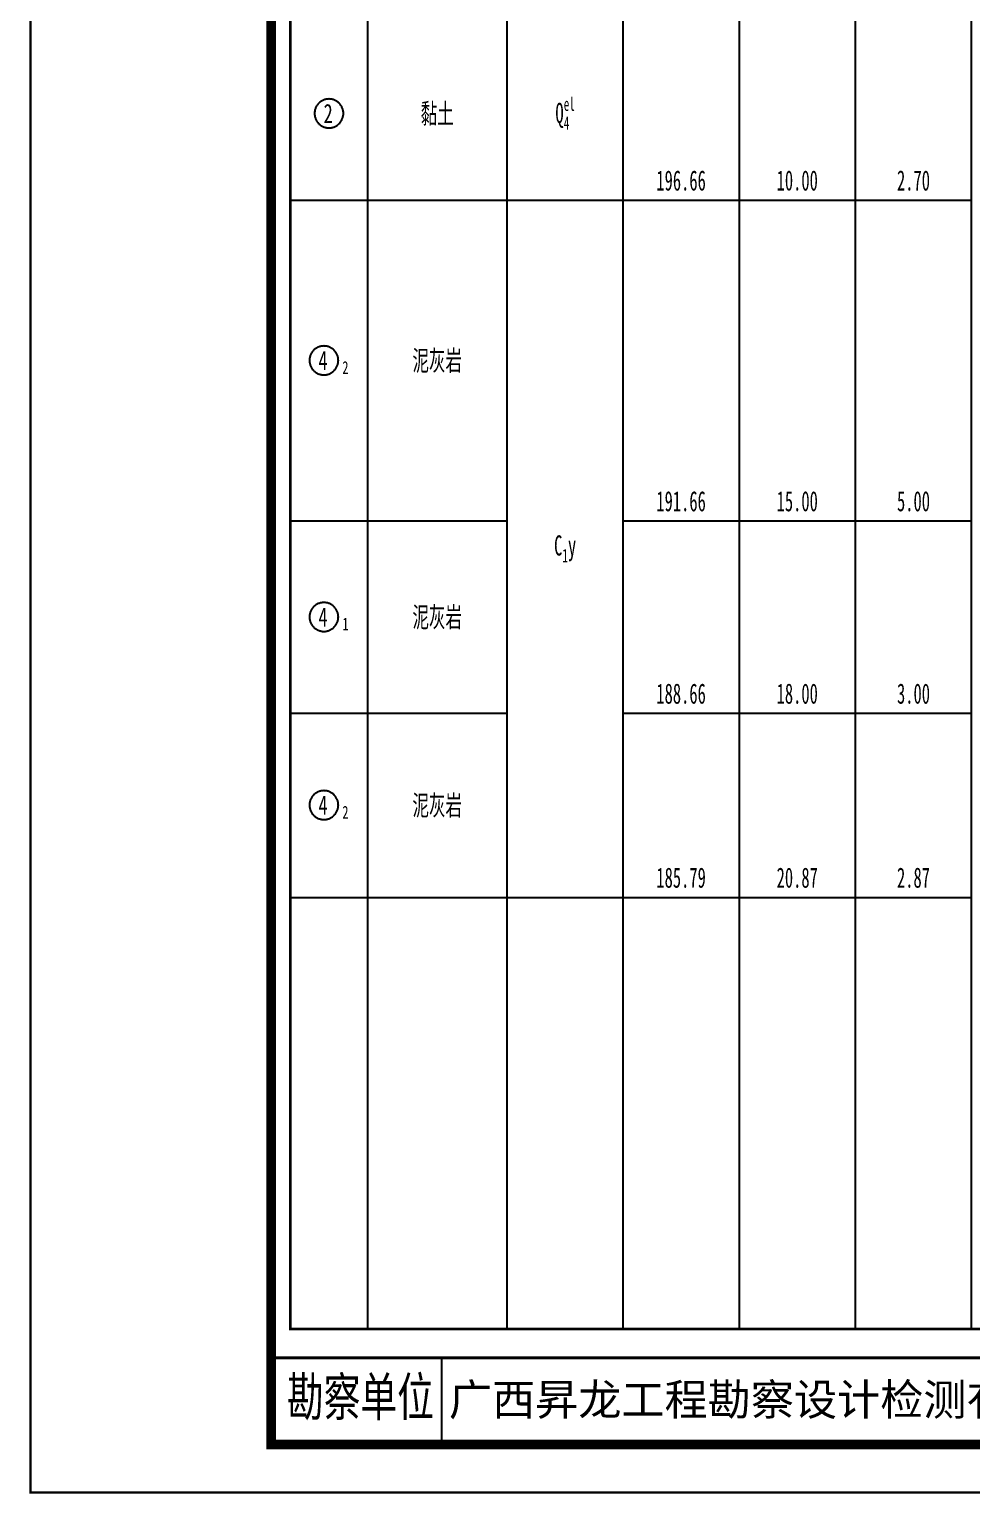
# Model space of a CAD drawing. Header units: millimetres. Extents: x 1264 to 9491, y 619 to 916.
# Drawn here: x 6386.1 to 6484.1, y 618.8 to 771 of the extents above; entities that cross this region are included whole.
import ezdxf
from ezdxf.enums import TextEntityAlignment as Align

# ---------------------------------------------------------------- set-up
doc = ezdxf.new("R2010")
doc.units = ezdxf.units.MM
doc.layers.add('GICAD_POU_TEXTS', color=7, linetype='Continuous')
doc.styles.add('HT', font='simhei.ttf')
doc.styles.add('LZ_FONT', font='simfang_0.ttf', dxfattribs={"width": 0.7, "height": 8})
doc.styles.add('成果图图块', font='simfang_0.ttf', dxfattribs={"height": 2.5})
doc.styles.add('成果图表体', font='simfang_0.ttf', dxfattribs={"width": 0.6, "height": 2.1})

# ---------------------------------------------------------------- blocks, each defined once
blk = doc.blocks.new('ZZT_DCBH_Z.dwg41', base_point=(-0.02, 0))
at = {"color": 7}
blk.add_polyline3d([(-1.52, 0.02, 0), (-1.52, -0.06, 0), (-1.52, -0.13, 0), (-1.51, -0.2, 0), (-1.5, -0.28, 0), (-1.48, -0.35, 0), (-1.46, -0.42, 0), (-1.44, -0.49, 0), (-1.41, -0.56, 0), (-1.38, -0.63, 0), (-1.35, -0.69, 0), (-1.31, -0.76, 0), (-1.27, -0.82, 0), (-1.23, -0.88, 0), (-1.18, -0.94, 0), (-1.14, -0.99, 0), (-1.09, -1.04, 0), (-1.03, -1.1, 0), (-0.98, -1.14, 0), (-0.92, -1.19, 0), (-0.86, -1.23, 0), (-0.8, -1.27, 0), (-0.73, -1.31, 0), (-0.67, -1.34, 0), (-0.6, -1.37, 0), (-0.53, -1.4, 0), (-0.46, -1.42, 0), (-0.39, -1.44, 0), (-0.32, -1.46, 0), (-0.25, -1.47, 0), (-0.17, -1.48, 0), (-0.1, -1.48, 0), (-0.02, -1.48, 0), (0.05, -1.48, 0), (0.12, -1.48, 0), (0.2, -1.47, 0), (0.27, -1.46, 0), (0.34, -1.44, 0), (0.41, -1.42, 0), (0.48, -1.4, 0), (0.55, -1.37, 0), (0.62, -1.34, 0), (0.68, -1.31, 0), (0.75, -1.27, 0), (0.81, -1.23, 0), (0.87, -1.19, 0), (0.93, -1.14, 0), (0.98, -1.1, 0), (1.04, -1.04, 0), (1.09, -0.99, 0), (1.13, -0.94, 0), (1.18, -0.88, 0), (1.22, -0.82, 0), (1.26, -0.76, 0), (1.3, -0.69, 0), (1.33, -0.63, 0), (1.36, -0.56, 0), (1.39, -0.49, 0), (1.41, -0.42, 0), (1.43, -0.35, 0), (1.45, -0.28, 0), (1.46, -0.2, 0), (1.47, -0.13, 0), (1.47, -0.06, 0), (1.48, 0.02, 0), (1.47, 0.09, 0), (1.47, 0.16, 0), (1.46, 0.24, 0), (1.45, 0.31, 0), (1.43, 0.38, 0), (1.41, 0.45, 0), (1.39, 0.52, 0), (1.36, 0.59, 0), (1.33, 0.66, 0), (1.3, 0.72, 0), (1.26, 0.79, 0), (1.22, 0.85, 0), (1.18, 0.91, 0), (1.13, 0.97, 0), (1.09, 1.02, 0), (1.04, 1.08, 0), (0.98, 1.13, 0), (0.93, 1.18, 0), (0.87, 1.22, 0), (0.81, 1.26, 0), (0.75, 1.3, 0), (0.68, 1.34, 0), (0.62, 1.37, 0), (0.55, 1.4, 0), (0.48, 1.43, 0), (0.41, 1.45, 0), (0.34, 1.47, 0), (0.27, 1.49, 0), (0.2, 1.5, 0), (0.12, 1.51, 0), (0.05, 1.51, 0), (-0.02, 1.52, 0), (-0.1, 1.51, 0), (-0.17, 1.51, 0), (-0.25, 1.5, 0), (-0.32, 1.49, 0), (-0.39, 1.47, 0), (-0.46, 1.45, 0), (-0.53, 1.43, 0), (-0.6, 1.4, 0), (-0.67, 1.37, 0), (-0.73, 1.34, 0), (-0.8, 1.3, 0), (-0.86, 1.26, 0), (-0.92, 1.22, 0), (-0.98, 1.18, 0), (-1.03, 1.13, 0), (-1.09, 1.08, 0), (-1.14, 1.02, 0), (-1.18, 0.97, 0), (-1.23, 0.91, 0), (-1.27, 0.85, 0), (-1.31, 0.79, 0), (-1.35, 0.72, 0), (-1.38, 0.66, 0), (-1.41, 0.59, 0), (-1.44, 0.52, 0), (-1.46, 0.45, 0), (-1.48, 0.38, 0), (-1.5, 0.31, 0), (-1.51, 0.24, 0), (-1.52, 0.16, 0), (-1.52, 0.09, 0), (-1.52, 0.02, 0)], dxfattribs=at)
at = {"layer": 'GICAD_POU_TEXTS', "color": 7, "style": '成果图图块', "width": 0.7}
blk.add_text('2', height=2, dxfattribs=at).set_placement((-0.11, -0.99), align=Align.CENTER)
blk = doc.blocks.new('ZZT_DCBH_Y1.dwg32', base_point=(0.51, 0))
at = {"color": 7}
blk.add_polyline3d([(-1.52, 0.02, 0), (-1.52, -0.06, 0), (-1.52, -0.13, 0), (-1.51, -0.2, 0), (-1.5, -0.28, 0), (-1.48, -0.35, 0), (-1.46, -0.42, 0), (-1.44, -0.49, 0), (-1.41, -0.56, 0), (-1.38, -0.63, 0), (-1.35, -0.69, 0), (-1.31, -0.76, 0), (-1.27, -0.82, 0), (-1.23, -0.88, 0), (-1.18, -0.94, 0), (-1.14, -0.99, 0), (-1.09, -1.04, 0), (-1.03, -1.1, 0), (-0.98, -1.14, 0), (-0.92, -1.19, 0), (-0.86, -1.23, 0), (-0.8, -1.27, 0), (-0.73, -1.31, 0), (-0.67, -1.34, 0), (-0.6, -1.37, 0), (-0.53, -1.4, 0), (-0.46, -1.42, 0), (-0.39, -1.44, 0), (-0.32, -1.46, 0), (-0.25, -1.47, 0), (-0.17, -1.48, 0), (-0.1, -1.48, 0), (-0.02, -1.48, 0), (0.05, -1.48, 0), (0.12, -1.48, 0), (0.2, -1.47, 0), (0.27, -1.46, 0), (0.34, -1.44, 0), (0.41, -1.42, 0), (0.48, -1.4, 0), (0.55, -1.37, 0), (0.62, -1.34, 0), (0.68, -1.31, 0), (0.75, -1.27, 0), (0.81, -1.23, 0), (0.87, -1.19, 0), (0.93, -1.14, 0), (0.98, -1.1, 0), (1.04, -1.04, 0), (1.09, -0.99, 0), (1.13, -0.94, 0), (1.18, -0.88, 0), (1.22, -0.82, 0), (1.26, -0.76, 0), (1.3, -0.69, 0), (1.33, -0.63, 0), (1.36, -0.56, 0), (1.39, -0.49, 0), (1.41, -0.42, 0), (1.43, -0.35, 0), (1.45, -0.28, 0), (1.46, -0.2, 0), (1.47, -0.13, 0), (1.47, -0.06, 0), (1.48, 0.02, 0), (1.47, 0.09, 0), (1.47, 0.16, 0), (1.46, 0.24, 0), (1.45, 0.31, 0), (1.43, 0.38, 0), (1.41, 0.45, 0), (1.39, 0.52, 0), (1.36, 0.59, 0), (1.33, 0.66, 0), (1.3, 0.72, 0), (1.26, 0.79, 0), (1.22, 0.85, 0), (1.18, 0.91, 0), (1.13, 0.97, 0), (1.09, 1.02, 0), (1.04, 1.08, 0), (0.98, 1.13, 0), (0.93, 1.18, 0), (0.87, 1.22, 0), (0.81, 1.26, 0), (0.75, 1.3, 0), (0.68, 1.34, 0), (0.62, 1.37, 0), (0.55, 1.4, 0), (0.48, 1.43, 0), (0.41, 1.45, 0), (0.34, 1.47, 0), (0.27, 1.49, 0), (0.2, 1.5, 0), (0.12, 1.51, 0), (0.05, 1.51, 0), (-0.02, 1.52, 0), (-0.1, 1.51, 0), (-0.17, 1.51, 0), (-0.25, 1.5, 0), (-0.32, 1.49, 0), (-0.39, 1.47, 0), (-0.46, 1.45, 0), (-0.53, 1.43, 0), (-0.6, 1.4, 0), (-0.67, 1.37, 0), (-0.73, 1.34, 0), (-0.8, 1.3, 0), (-0.86, 1.26, 0), (-0.92, 1.22, 0), (-0.98, 1.18, 0), (-1.03, 1.13, 0), (-1.09, 1.08, 0), (-1.14, 1.02, 0), (-1.18, 0.97, 0), (-1.23, 0.91, 0), (-1.27, 0.85, 0), (-1.31, 0.79, 0), (-1.35, 0.72, 0), (-1.38, 0.66, 0), (-1.41, 0.59, 0), (-1.44, 0.52, 0), (-1.46, 0.45, 0), (-1.48, 0.38, 0), (-1.5, 0.31, 0), (-1.51, 0.24, 0), (-1.52, 0.16, 0), (-1.52, 0.09, 0), (-1.52, 0.02, 0)], dxfattribs=at)
at = {"layer": 'GICAD_POU_TEXTS', "color": 7, "style": '成果图图块', "width": 0.7}
blk.add_text('4', height=2, dxfattribs=at).set_placement((-0.11, -0.99), align=Align.CENTER)
blk.add_text('2', height=1.33, dxfattribs=at).set_placement((1.9, -1.39))
blk = doc.blocks.new('ZZT_DCBH_Y1.dwg33', base_point=(0.51, 0))
at = {"color": 7}
blk.add_polyline3d([(-1.52, 0.02, 0), (-1.52, -0.06, 0), (-1.52, -0.13, 0), (-1.51, -0.2, 0), (-1.5, -0.28, 0), (-1.48, -0.35, 0), (-1.46, -0.42, 0), (-1.44, -0.49, 0), (-1.41, -0.56, 0), (-1.38, -0.63, 0), (-1.35, -0.69, 0), (-1.31, -0.76, 0), (-1.27, -0.82, 0), (-1.23, -0.88, 0), (-1.18, -0.94, 0), (-1.14, -0.99, 0), (-1.09, -1.04, 0), (-1.03, -1.1, 0), (-0.98, -1.14, 0), (-0.92, -1.19, 0), (-0.86, -1.23, 0), (-0.8, -1.27, 0), (-0.73, -1.31, 0), (-0.67, -1.34, 0), (-0.6, -1.37, 0), (-0.53, -1.4, 0), (-0.46, -1.42, 0), (-0.39, -1.44, 0), (-0.32, -1.46, 0), (-0.25, -1.47, 0), (-0.17, -1.48, 0), (-0.1, -1.48, 0), (-0.02, -1.48, 0), (0.05, -1.48, 0), (0.12, -1.48, 0), (0.2, -1.47, 0), (0.27, -1.46, 0), (0.34, -1.44, 0), (0.41, -1.42, 0), (0.48, -1.4, 0), (0.55, -1.37, 0), (0.62, -1.34, 0), (0.68, -1.31, 0), (0.75, -1.27, 0), (0.81, -1.23, 0), (0.87, -1.19, 0), (0.93, -1.14, 0), (0.98, -1.1, 0), (1.04, -1.04, 0), (1.09, -0.99, 0), (1.13, -0.94, 0), (1.18, -0.88, 0), (1.22, -0.82, 0), (1.26, -0.76, 0), (1.3, -0.69, 0), (1.33, -0.63, 0), (1.36, -0.56, 0), (1.39, -0.49, 0), (1.41, -0.42, 0), (1.43, -0.35, 0), (1.45, -0.28, 0), (1.46, -0.2, 0), (1.47, -0.13, 0), (1.47, -0.06, 0), (1.48, 0.02, 0), (1.47, 0.09, 0), (1.47, 0.16, 0), (1.46, 0.24, 0), (1.45, 0.31, 0), (1.43, 0.38, 0), (1.41, 0.45, 0), (1.39, 0.52, 0), (1.36, 0.59, 0), (1.33, 0.66, 0), (1.3, 0.72, 0), (1.26, 0.79, 0), (1.22, 0.85, 0), (1.18, 0.91, 0), (1.13, 0.97, 0), (1.09, 1.02, 0), (1.04, 1.08, 0), (0.98, 1.13, 0), (0.93, 1.18, 0), (0.87, 1.22, 0), (0.81, 1.26, 0), (0.75, 1.3, 0), (0.68, 1.34, 0), (0.62, 1.37, 0), (0.55, 1.4, 0), (0.48, 1.43, 0), (0.41, 1.45, 0), (0.34, 1.47, 0), (0.27, 1.49, 0), (0.2, 1.5, 0), (0.12, 1.51, 0), (0.05, 1.51, 0), (-0.02, 1.52, 0), (-0.1, 1.51, 0), (-0.17, 1.51, 0), (-0.25, 1.5, 0), (-0.32, 1.49, 0), (-0.39, 1.47, 0), (-0.46, 1.45, 0), (-0.53, 1.43, 0), (-0.6, 1.4, 0), (-0.67, 1.37, 0), (-0.73, 1.34, 0), (-0.8, 1.3, 0), (-0.86, 1.26, 0), (-0.92, 1.22, 0), (-0.98, 1.18, 0), (-1.03, 1.13, 0), (-1.09, 1.08, 0), (-1.14, 1.02, 0), (-1.18, 0.97, 0), (-1.23, 0.91, 0), (-1.27, 0.85, 0), (-1.31, 0.79, 0), (-1.35, 0.72, 0), (-1.38, 0.66, 0), (-1.41, 0.59, 0), (-1.44, 0.52, 0), (-1.46, 0.45, 0), (-1.48, 0.38, 0), (-1.5, 0.31, 0), (-1.51, 0.24, 0), (-1.52, 0.16, 0), (-1.52, 0.09, 0), (-1.52, 0.02, 0)], dxfattribs=at)
at = {"layer": 'GICAD_POU_TEXTS', "color": 7, "style": '成果图图块', "width": 0.7}
blk.add_text('4', height=2, dxfattribs=at).set_placement((-0.11, -0.99), align=Align.CENTER)
blk.add_text('1', height=1.33, dxfattribs=at).set_placement((1.9, -1.39))
blk = doc.blocks.new('ZZT_DCBH_Y1.dwg34', base_point=(0.51, 0))
at = {"color": 7}
blk.add_polyline3d([(-1.52, 0.02, 0), (-1.52, -0.06, 0), (-1.52, -0.13, 0), (-1.51, -0.2, 0), (-1.5, -0.28, 0), (-1.48, -0.35, 0), (-1.46, -0.42, 0), (-1.44, -0.49, 0), (-1.41, -0.56, 0), (-1.38, -0.63, 0), (-1.35, -0.69, 0), (-1.31, -0.76, 0), (-1.27, -0.82, 0), (-1.23, -0.88, 0), (-1.18, -0.94, 0), (-1.14, -0.99, 0), (-1.09, -1.04, 0), (-1.03, -1.1, 0), (-0.98, -1.14, 0), (-0.92, -1.19, 0), (-0.86, -1.23, 0), (-0.8, -1.27, 0), (-0.73, -1.31, 0), (-0.67, -1.34, 0), (-0.6, -1.37, 0), (-0.53, -1.4, 0), (-0.46, -1.42, 0), (-0.39, -1.44, 0), (-0.32, -1.46, 0), (-0.25, -1.47, 0), (-0.17, -1.48, 0), (-0.1, -1.48, 0), (-0.02, -1.48, 0), (0.05, -1.48, 0), (0.12, -1.48, 0), (0.2, -1.47, 0), (0.27, -1.46, 0), (0.34, -1.44, 0), (0.41, -1.42, 0), (0.48, -1.4, 0), (0.55, -1.37, 0), (0.62, -1.34, 0), (0.68, -1.31, 0), (0.75, -1.27, 0), (0.81, -1.23, 0), (0.87, -1.19, 0), (0.93, -1.14, 0), (0.98, -1.1, 0), (1.04, -1.04, 0), (1.09, -0.99, 0), (1.13, -0.94, 0), (1.18, -0.88, 0), (1.22, -0.82, 0), (1.26, -0.76, 0), (1.3, -0.69, 0), (1.33, -0.63, 0), (1.36, -0.56, 0), (1.39, -0.49, 0), (1.41, -0.42, 0), (1.43, -0.35, 0), (1.45, -0.28, 0), (1.46, -0.2, 0), (1.47, -0.13, 0), (1.47, -0.06, 0), (1.48, 0.02, 0), (1.47, 0.09, 0), (1.47, 0.16, 0), (1.46, 0.24, 0), (1.45, 0.31, 0), (1.43, 0.38, 0), (1.41, 0.45, 0), (1.39, 0.52, 0), (1.36, 0.59, 0), (1.33, 0.66, 0), (1.3, 0.72, 0), (1.26, 0.79, 0), (1.22, 0.85, 0), (1.18, 0.91, 0), (1.13, 0.97, 0), (1.09, 1.02, 0), (1.04, 1.08, 0), (0.98, 1.13, 0), (0.93, 1.18, 0), (0.87, 1.22, 0), (0.81, 1.26, 0), (0.75, 1.3, 0), (0.68, 1.34, 0), (0.62, 1.37, 0), (0.55, 1.4, 0), (0.48, 1.43, 0), (0.41, 1.45, 0), (0.34, 1.47, 0), (0.27, 1.49, 0), (0.2, 1.5, 0), (0.12, 1.51, 0), (0.05, 1.51, 0), (-0.02, 1.52, 0), (-0.1, 1.51, 0), (-0.17, 1.51, 0), (-0.25, 1.5, 0), (-0.32, 1.49, 0), (-0.39, 1.47, 0), (-0.46, 1.45, 0), (-0.53, 1.43, 0), (-0.6, 1.4, 0), (-0.67, 1.37, 0), (-0.73, 1.34, 0), (-0.8, 1.3, 0), (-0.86, 1.26, 0), (-0.92, 1.22, 0), (-0.98, 1.18, 0), (-1.03, 1.13, 0), (-1.09, 1.08, 0), (-1.14, 1.02, 0), (-1.18, 0.97, 0), (-1.23, 0.91, 0), (-1.27, 0.85, 0), (-1.31, 0.79, 0), (-1.35, 0.72, 0), (-1.38, 0.66, 0), (-1.41, 0.59, 0), (-1.44, 0.52, 0), (-1.46, 0.45, 0), (-1.48, 0.38, 0), (-1.5, 0.31, 0), (-1.51, 0.24, 0), (-1.52, 0.16, 0), (-1.52, 0.09, 0), (-1.52, 0.02, 0)], dxfattribs=at)
at = {"layer": 'GICAD_POU_TEXTS', "color": 7, "style": '成果图图块', "width": 0.7}
blk.add_text('4', height=2, dxfattribs=at).set_placement((-0.11, -0.99), align=Align.CENTER)
blk.add_text('2', height=1.33, dxfattribs=at).set_placement((1.9, -1.39))
blk = doc.blocks.new('柱状图图框模板-(昇龙标准).dwg23', base_point=(27, 229))
blk.add_line((42.74, 4.95), (42.74, 13.95))
blk.add_line((42.74, 4.95), (42.74, 13.95))
for points, const_width in [([(0, 0), (210, 0), (210, 297), (0, 297)], 0.25), ([(25, 5), (205, 5), (205, 292), (25, 292)], 1), ([(27, 265), (203, 265), (203, 17), (27, 17)], 0.3)]:
    blk.add_lwpolyline(points, close=True, dxfattribs=dict(const_width=const_width))
at = {"const_width": 0.3}
blk.add_lwpolyline([(25, 14), (205, 14)], dxfattribs=at)
at = {"style": 'LZ_FONT', "width": 0.7}
blk.add_text('勘察单位', height=4, dxfattribs=at).set_placement((26.65, 7.95))
at = {"style": 'HT'}
blk.add_text('广西昇龙工程勘察设计检测有限公司', height=3.2865, dxfattribs=at).set_placement((43.48, 8.02))

msp = doc.modelspace()

# ---------------------------------------------------------------- linework, layer by layer
at = {"color": 0}
for p, q in [((6413.26, 753.23), (6413.26, 771.23)), ((6421.3, 753.23), (6421.3, 771.23)), ((6413.26, 753.23), (6421.3, 753.23)), ((6413.26, 753.23), (6421.3, 753.23)), ((6413.26, 719.89), (6413.26, 753.23)), ((6421.3, 719.89), (6421.3, 753.23)), ((6413.26, 719.89), (6421.3, 719.89)), ((6413.26, 719.89), (6421.3, 719.89)), ((6413.26, 699.89), (6413.26, 719.89)), ((6421.3, 699.89), (6421.3, 719.89)), ((6413.26, 699.89), (6421.3, 699.89)), ((6413.26, 699.89), (6421.3, 699.89)), ((6413.26, 680.76), (6413.26, 699.89)), ((6421.3, 680.76), (6421.3, 699.89)), ((6413.26, 680.76), (6421.3, 680.76))]:
    msp.add_line(p, q, dxfattribs=at)
for points in [[(6413.26, 635.89), (6413.26, 819.89)], [(6421.3, 635.89), (6421.3, 819.89)], [(6421.3, 635.89), (6421.3, 819.89)], [(6435.79, 635.89), (6435.79, 819.89)], [(6435.79, 635.89), (6435.79, 819.89)], [(6447.86, 635.89), (6447.86, 819.89)], [(6447.86, 635.89), (6447.86, 819.89)], [(6459.93, 635.89), (6459.93, 819.89)], [(6459.93, 635.89), (6459.93, 819.89)], [(6472, 635.89), (6472, 819.89)], [(6472, 635.89), (6472, 819.89)], [(6484.07, 635.89), (6484.07, 819.89)], [(6484.07, 635.89), (6484.07, 819.89)], [(6421.3, 753.23), (6421.3, 771.23)], [(6435.79, 753.23), (6435.79, 771.23)], [(6435.79, 753.23), (6435.79, 771.23)], [(6447.86, 753.23), (6447.86, 771.23)], [(6447.86, 753.23), (6447.86, 771.23)], [(6459.93, 753.23), (6459.93, 771.23)], [(6459.93, 753.23), (6459.93, 771.23)], [(6472, 753.23), (6472, 771.23)], [(6472, 753.23), (6472, 771.23)], [(6484.07, 753.23), (6484.07, 771.23)], [(6421.3, 753.23), (6435.79, 753.23)], [(6421.3, 753.23), (6435.79, 753.23)], [(6421.3, 719.89), (6421.3, 753.23)], [(6435.79, 719.89), (6435.79, 753.23)], [(6435.79, 753.23), (6447.86, 753.23)], [(6435.79, 753.23), (6447.86, 753.23)], [(6435.79, 680.76), (6435.79, 753.23)], [(6447.86, 680.76), (6447.86, 753.23)], [(6447.86, 753.23), (6459.93, 753.23)], [(6447.86, 753.23), (6459.93, 753.23)], [(6447.86, 719.89), (6447.86, 753.23)], [(6459.93, 719.89), (6459.93, 753.23)], [(6459.93, 753.23), (6472, 753.23)], [(6459.93, 753.23), (6472, 753.23)], [(6459.93, 719.89), (6459.93, 753.23)], [(6472, 719.89), (6472, 753.23)], [(6472, 753.23), (6484.07, 753.23)], [(6472, 753.23), (6484.07, 753.23)], [(6472, 719.89), (6472, 753.23)], [(6484.07, 719.89), (6484.07, 753.23)], [(6421.3, 719.89), (6435.79, 719.89)], [(6421.3, 719.89), (6435.79, 719.89)], [(6421.3, 699.89), (6421.3, 719.89)], [(6435.79, 699.89), (6435.79, 719.89)], [(6447.86, 719.89), (6459.93, 719.89)], [(6447.86, 719.89), (6459.93, 719.89)], [(6447.86, 699.89), (6447.86, 719.89)], [(6459.93, 699.89), (6459.93, 719.89)], [(6459.93, 719.89), (6472, 719.89)], [(6459.93, 719.89), (6472, 719.89)], [(6459.93, 699.89), (6459.93, 719.89)], [(6472, 699.89), (6472, 719.89)], [(6472, 719.89), (6484.07, 719.89)], [(6472, 719.89), (6484.07, 719.89)], [(6472, 699.89), (6472, 719.89)], [(6484.07, 699.89), (6484.07, 719.89)], [(6421.3, 699.89), (6435.79, 699.89)], [(6421.3, 699.89), (6435.79, 699.89)], [(6421.3, 680.76), (6421.3, 699.89)], [(6435.79, 680.76), (6435.79, 699.89)], [(6447.86, 699.89), (6459.93, 699.89)], [(6447.86, 699.89), (6459.93, 699.89)], [(6447.86, 680.76), (6447.86, 699.89)], [(6459.93, 680.76), (6459.93, 699.89)], [(6459.93, 699.89), (6472, 699.89)], [(6459.93, 699.89), (6472, 699.89)], [(6459.93, 680.76), (6459.93, 699.89)], [(6472, 680.76), (6472, 699.89)], [(6472, 699.89), (6484.07, 699.89)], [(6472, 699.89), (6484.07, 699.89)], [(6472, 680.76), (6472, 699.89)], [(6484.07, 680.76), (6484.07, 699.89)], [(6421.3, 680.76), (6435.79, 680.76)], [(6435.79, 680.76), (6447.86, 680.76)], [(6447.86, 680.76), (6459.93, 680.76)], [(6459.93, 680.76), (6472, 680.76)], [(6472, 680.76), (6484.07, 680.76)], [(6413.26, 635.89), (6421.3, 635.89)], [(6421.3, 635.89), (6435.79, 635.89)], [(6435.79, 635.89), (6447.86, 635.89)], [(6447.86, 635.89), (6459.93, 635.89)], [(6459.93, 635.89), (6472, 635.89)], [(6472, 635.89), (6484.07, 635.89)], [(6484.07, 635.89), (6498.56, 635.89)]]:
    msp.add_lwpolyline(points, dxfattribs=at)

# ---------------------------------------------------------------- block references
for name, p in [('柱状图图框模板-(昇龙标准).dwg23', (6413.26, 847.89)), ('ZZT_DCBH_Z.dwg41', (6417.28, 762.23)), ('ZZT_DCBH_Y1.dwg32', (6417.28, 736.56)), ('ZZT_DCBH_Y1.dwg33', (6417.28, 709.89)), ('ZZT_DCBH_Y1.dwg34', (6417.28, 690.33))]:
    msp.add_blockref(name, p)

# ---------------------------------------------------------------- texts
at = {"color": 0, "style": '成果图表体', "width": 0.6}
for s, height, p in [('黏土', 2.1, (6426.81, 761.18)), ('Q', 2.1, (6440.81, 761.25)), ('el', 1.4, (6441.68, 762.51)), ('4', 1.4, (6441.68, 760.55)), ('196.66', 2.1, (6451.3, 754.23)), ('10.00', 2.1, (6463.8, 754.23)), ('2.70', 2.1, (6476.31, 754.23)), ('泥灰岩', 2.1, (6425.95, 735.51)), ('191.66', 2.1, (6451.3, 720.89)), ('15.00', 2.1, (6463.8, 720.89)), ('5.00', 2.1, (6476.31, 720.89)), ('C', 2.1, (6440.67, 716.29)), ('y', 2.1, (6442.11, 716.29)), ('1', 1.4, (6441.54, 715.59)), ('泥灰岩', 2.1, (6425.95, 708.84)), ('188.66', 2.1, (6451.3, 700.89)), ('18.00', 2.1, (6463.8, 700.89)), ('3.00', 2.1, (6476.31, 700.89)), ('泥灰岩', 2.1, (6425.95, 689.28)), ('185.79', 2.1, (6451.3, 681.76)), ('20.87', 2.1, (6463.8, 681.76)), ('2.87', 2.1, (6476.31, 681.76))]:
    msp.add_text(s, height=height, dxfattribs=at).set_placement(p)

doc.saveas('drawing.dxf')
